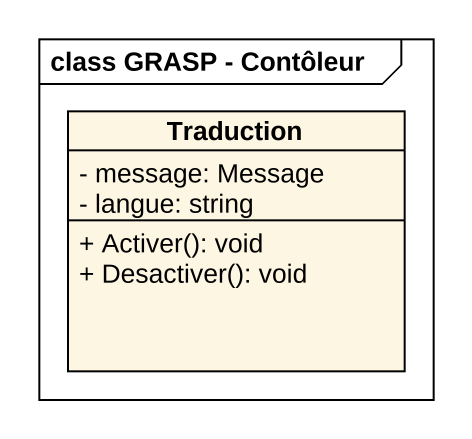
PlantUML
@startuml
mainframe class GRASP - Contôleur
hide circle
hide empty members
skinparam classAttributeIconSize 0
class Traduction {
  - message: Message
  - langue: string
  + Activer(): void
  + Desactiver(): void
}
@enduml
